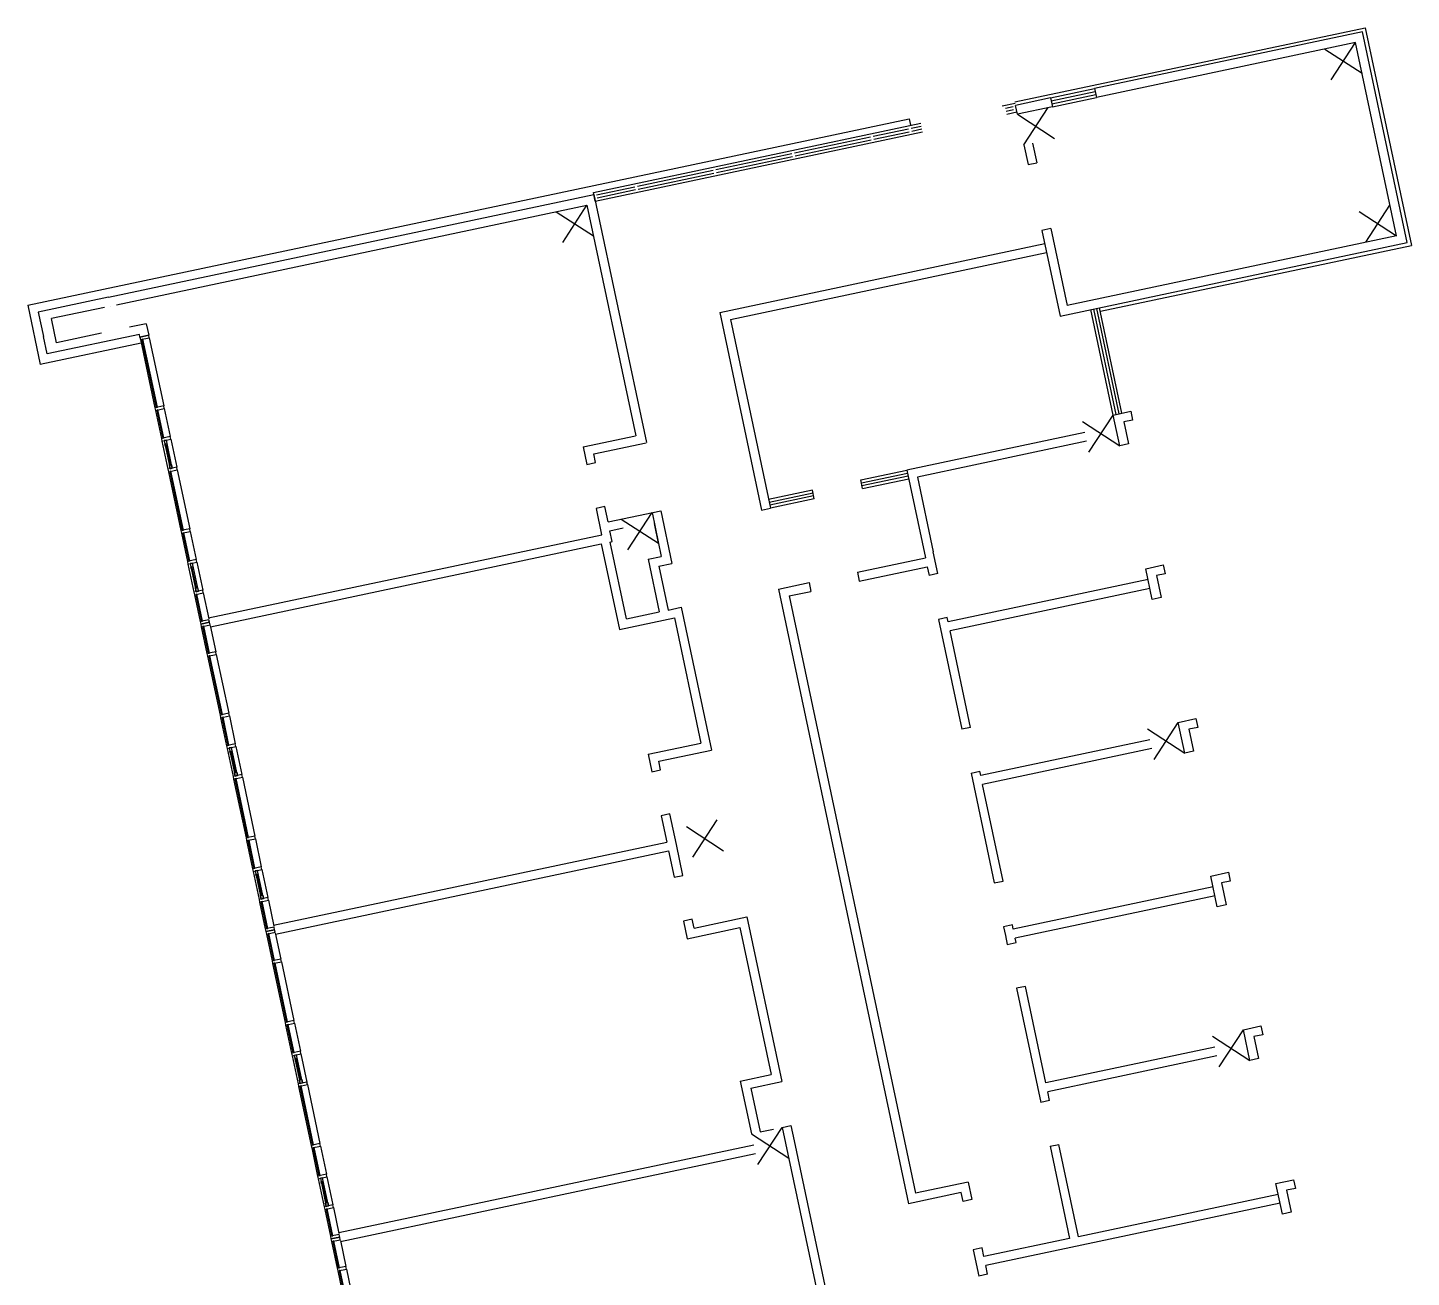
# Model space of a CAD drawing. Header units: millimetres. Extents: x -28081 to 142643, y -11740 to 128443.
# Drawn here: x -26161 to 4661, y 59431 to 87274 of the extents above; entities that cross this region are included whole.
import ezdxf

# ---------------------------------------------------------------- set-up
doc = ezdxf.new("R2010")
doc.units = ezdxf.units.MM
doc.header["$LTSCALE"] = 10
for name, color, linetype in [('A—\\M+5C3C5\\M+5B4B0', 135, 'Continuous'), ('A—\\M+5C7BD\\M+5CCE5', 7, 'Continuous'), ('E1-RI-5F$0$A-GLAZ-FRAM', 6, 'Continuous')]:
    doc.layers.add(name, color=color, linetype=linetype)

msp = doc.modelspace()

# ---------------------------------------------------------------- linework, layer by layer
at = {"layer": 'A—\\M+5C3C5\\M+5B4B0'}
for p, q in [((-4173, 85622), (3634, 87274)), ((3634, 87274), (4661, 82422)), ((-3374, 85709), (-2396, 85916)), ((-3374, 85709), (-2396, 85916)), ((-3360, 85644), (-2382, 85851)), ((-3360, 85644), (-2382, 85851)), ((-3347, 85579), (-2368, 85786)), ((-3347, 85579), (-2368, 85786)), ((-3333, 85513), (-2354, 85721)), ((-3333, 85513), (-2354, 85721)), ((-4452, 85532), (-4167, 85592)), ((-4378, 85479), (-4212, 85515)), ((-4365, 85414), (-4198, 85449)), ((-4351, 85349), (-4126, 85397)), ((-26161, 81090), (-6527, 85246)), ((-13559, 83604), (-6262, 85149)), ((-6527, 85246), (-6496, 85099)), ((-6482, 85034), (-6257, 85082)), ((-13517, 83408), (-6229, 84951)), ((-9079, 84484), (-7388, 84842)), ((-9065, 84419), (-7374, 84777)), ((-7329, 84855), (-6540, 85022)), ((-7315, 84790), (-6527, 84957)), ((-6468, 84969), (-6243, 85017)), ((-10829, 84114), (-9138, 84472)), ((-10815, 84049), (-9124, 84407)), ((-12579, 83743), (-10888, 84101)), ((-12565, 83678), (-10874, 84036)), ((-13517, 83408), (-13559, 83604)), ((-13517, 83408), (-13559, 83604)), ((-13545, 83539), (-13545, 83539)), ((-13487, 83551), (-12638, 83731)), ((-13473, 83486), (-12624, 83666)), ((-13531, 83474), (-13531, 83474)), ((-2265, 80956), (4661, 82422)), ((-26161, 81090), (-25883, 79769)), ((-1980, 78644), (-2477, 80992)), ((-1915, 78658), (-2412, 81006)), ((-1850, 78672), (-2347, 81020)), ((-1785, 78686), (-2282, 81034)), ((-23631, 80245), (-25883, 79769)), ((-23648, 80324), (-23327, 78807)), ((-23593, 80335), (-23618, 80330)), ((-23618, 80330), (-23297, 78813)), ((-23272, 78819), (-23593, 80335)), ((-23452, 80365), (-23131, 78849)), ((-23315, 78748), (-23182, 78122)), ((-23297, 78813), (-23272, 78819)), ((-23260, 78760), (-23285, 78755)), ((-23285, 78755), (-23152, 78129)), ((-23127, 78134), (-23260, 78760)), ((-23119, 78790), (-22986, 78164)), ((-23170, 78064), (-23037, 77438)), ((-23152, 78129), (-23127, 78134)), ((-23071, 78084), (-23121, 78074)), ((-23071, 78084), (-23121, 78074)), ((-23121, 78074), (-23105, 77999)), ((-23121, 78074), (-22989, 77448)), ((-23105, 77999), (-23056, 78010)), ((-23094, 77946), (-23105, 77999)), ((-23105, 77999), (-23004, 77522)), ((-22979, 77528), (-23080, 78005)), ((-23056, 78010), (-23071, 78084)), ((-22939, 77458), (-23071, 78084)), ((-22974, 78105), (-22841, 77479)), ((-23025, 77379), (-22747, 76068)), ((-23004, 77522), (-22955, 77533)), ((-22989, 77448), (-23004, 77522)), ((-22970, 77390), (-22995, 77385)), ((-22995, 77385), (-22717, 76074)), ((-22939, 77458), (-22989, 77448)), ((-22989, 77448), (-22939, 77458)), ((-22692, 76079), (-22970, 77390)), ((-22955, 77533), (-22939, 77458)), ((-22829, 77420), (-22551, 76109)), ((-7603, 77199), (-6576, 77416)), ((-7562, 77003), (-7603, 77199)), ((-7589, 77130), (-6562, 77348)), ((-7576, 77072), (-6550, 77289)), ((-7562, 77003), (-6535, 77220)), ((-8679, 76971), (-9658, 76764)), ((-8665, 76902), (-9643, 76695)), ((-8653, 76844), (-9631, 76637)), ((-8638, 76775), (-9616, 76568)), ((-8638, 76775), (-8679, 76971)), ((-22735, 76009), (-22602, 75383)), ((-22717, 76074), (-22692, 76079)), ((-22680, 76021), (-22705, 76015)), ((-22705, 76015), (-22572, 75389)), ((-22547, 75395), (-22680, 76021)), ((-22539, 76051), (-22407, 75424)), ((-22590, 75324), (-22457, 74698)), ((-22572, 75389), (-22547, 75395)), ((-22492, 75345), (-22541, 75335)), ((-22492, 75345), (-22541, 75335)), ((-22541, 75335), (-22525, 75260)), ((-22541, 75335), (-22409, 74708)), ((-22525, 75260), (-22476, 75271)), ((-22514, 75207), (-22525, 75260)), ((-22525, 75260), (-22424, 74783)), ((-22400, 74788), (-22501, 75265)), ((-22476, 75271), (-22492, 75345)), ((-22359, 74719), (-22492, 75345)), ((-22394, 75366), (-22262, 74740)), ((-22445, 74640), (-22318, 74043)), ((-22424, 74783), (-22375, 74794)), ((-22409, 74708), (-22424, 74783)), ((-22390, 74651), (-22415, 74646)), ((-22415, 74646), (-22289, 74049)), ((-22359, 74719), (-22409, 74708)), ((-22409, 74708), (-22359, 74719)), ((-22264, 74054), (-22390, 74651)), ((-22375, 74794), (-22359, 74719)), ((-22249, 74681), (-22126, 74100)), ((-22123, 74084), (-22318, 74043)), ((-22318, 74043), (-22306, 73984)), ((-22306, 73984), (-22110, 74025)), ((-22289, 74049), (-22264, 74054)), ((-22110, 74025), (-22123, 74084)), ((-22294, 73925), (-22167, 73329)), ((-22239, 73937), (-22264, 73932)), ((-22264, 73932), (-22137, 73335)), ((-22113, 73340), (-22239, 73937)), ((-22095, 73951), (-21972, 73370)), ((-22155, 73270), (-21877, 71959)), ((-22137, 73335), (-22113, 73340)), ((-22100, 73281), (-22125, 73276)), ((-22125, 73276), (-21847, 71965)), ((-21823, 71971), (-22100, 73281)), ((-21959, 73311), (-21682, 72000)), ((-21865, 71900), (-21732, 71274)), ((-21847, 71965), (-21823, 71971)), ((-21810, 71912), (-21835, 71907)), ((-21835, 71907), (-21702, 71280)), ((-21678, 71286), (-21810, 71912)), ((-21669, 71942), (-21537, 71316)), ((-21720, 71215), (-21587, 70589)), ((-21702, 71280), (-21678, 71286)), ((-21622, 71236), (-21671, 71226)), ((-21671, 71226), (-21656, 71151)), ((-21671, 71226), (-21539, 70600)), ((-21606, 71162), (-21622, 71236)), ((-21489, 70610), (-21622, 71236)), ((-21524, 71257), (-21392, 70631)), ((-21656, 71151), (-21606, 71162)), ((-21644, 71098), (-21656, 71151)), ((-21656, 71151), (-21555, 70674)), ((-21530, 70679), (-21631, 71156)), ((-21555, 70674), (-21505, 70685)), ((-21539, 70600), (-21555, 70674)), ((-21489, 70610), (-21539, 70600)), ((-21539, 70600), (-21489, 70610)), ((-21505, 70685), (-21489, 70610)), ((-21575, 70531), (-21297, 69220)), ((-21520, 70542), (-21545, 70537)), ((-21545, 70537), (-21268, 69226)), ((-21243, 69231), (-21520, 70542)), ((-21379, 70572), (-21102, 69261)), ((-21285, 69161), (-21152, 68535)), ((-21268, 69226), (-21243, 69231)), ((-21230, 69173), (-21255, 69167)), ((-21255, 69167), (-21123, 68541)), ((-21098, 68546), (-21230, 69173)), ((-21089, 69202), (-20957, 68576)), ((-21140, 68476), (-21007, 67850)), ((-21123, 68541), (-21098, 68546)), ((-21042, 68497), (-21091, 68486)), ((-21042, 68497), (-21091, 68486)), ((-21091, 68486), (-21076, 68412)), ((-21091, 68486), (-20959, 67860)), ((-21026, 68422), (-21042, 68497)), ((-20909, 67871), (-21042, 68497)), ((-20944, 68518), (-20812, 67891)), ((-21076, 68412), (-21026, 68422)), ((-21065, 68359), (-21076, 68412)), ((-21076, 68412), (-20975, 67935)), ((-20950, 67940), (-21051, 68417)), ((-20975, 67935), (-20925, 67945)), ((-20959, 67860), (-20975, 67935)), ((-20909, 67871), (-20959, 67860)), ((-20959, 67860), (-20909, 67871)), ((-20925, 67945), (-20909, 67871)), ((-20799, 67833), (-20676, 67252)), ((-20995, 67791), (-20869, 67194)), ((-20940, 67803), (-20965, 67798)), ((-20965, 67798), (-20839, 67201)), ((-20814, 67206), (-20940, 67803)), ((-20673, 67236), (-20869, 67194)), ((-20869, 67194), (-20856, 67136)), ((-20839, 67201), (-20814, 67206)), ((-20661, 67177), (-20673, 67236)), ((-20856, 67136), (-20661, 67177)), ((-20844, 67077), (-20718, 66480)), ((-20789, 67089), (-20814, 67083)), ((-20814, 67083), (-20688, 66487)), ((-20663, 66492), (-20789, 67089)), ((-20645, 67103), (-20522, 66522)), ((-20705, 66422), (-20428, 65111)), ((-20688, 66487), (-20663, 66492)), ((-20650, 66433), (-20675, 66428)), ((-20675, 66428), (-20398, 65117)), ((-20373, 65122), (-20650, 66433)), ((-20509, 66463), (-20232, 65152)), ((-20415, 65052), (-20283, 64426)), ((-20398, 65117), (-20373, 65122)), ((-20360, 65064), (-20385, 65058)), ((-20385, 65058), (-20253, 64432)), ((-20228, 64437), (-20360, 65064)), ((-20219, 65093), (-20087, 64467)), ((-20253, 64432), (-20228, 64437)), ((-20270, 64367), (-20138, 63741)), ((-20172, 64388), (-20222, 64377)), ((-20172, 64388), (-20222, 64377)), ((-20222, 64377), (-20206, 64303)), ((-20222, 64377), (-20089, 63751)), ((-20206, 64303), (-20156, 64313)), ((-20195, 64250), (-20206, 64303)), ((-20206, 64303), (-20105, 63826)), ((-20080, 63831), (-20181, 64308)), ((-20156, 64313), (-20172, 64388)), ((-20039, 63762), (-20172, 64388)), ((-20075, 64409), (-19942, 63782)), ((-20105, 63826), (-20055, 63836)), ((-20089, 63751), (-20105, 63826)), ((-20055, 63836), (-20039, 63762)), ((-20125, 63682), (-19848, 62371)), ((-20070, 63694), (-20095, 63689)), ((-20095, 63689), (-19818, 62378)), ((-20039, 63762), (-20089, 63751)), ((-20089, 63751), (-20039, 63762)), ((-19793, 62383), (-20070, 63694)), ((-19930, 63724), (-19652, 62413)), ((-19835, 62313), (-19703, 61687)), ((-19818, 62378), (-19793, 62383)), ((-19781, 62324), (-19805, 62319)), ((-19805, 62319), (-19673, 61693)), ((-19648, 61698), (-19781, 62324)), ((-19640, 62354), (-19507, 61728)), ((-19673, 61693), (-19648, 61698)), ((-19592, 61649), (-19642, 61638)), ((-19592, 61649), (-19642, 61638)), ((-19576, 61574), (-19592, 61649)), ((-19460, 61023), (-19592, 61649)), ((-19495, 61669), (-19362, 61043)), ((-19690, 61628), (-19558, 61002)), ((-19642, 61638), (-19626, 61564)), ((-19642, 61638), (-19509, 61012)), ((-19626, 61564), (-19576, 61574)), ((-19615, 61511), (-19626, 61564)), ((-19626, 61564), (-19525, 61087)), ((-19500, 61092), (-19601, 61569)), ((-19525, 61087), (-19475, 61097)), ((-19509, 61012), (-19525, 61087)), ((-19475, 61097), (-19460, 61023)), ((-19545, 60943), (-19419, 60346)), ((-19491, 60955), (-19515, 60949)), ((-19515, 60949), (-19389, 60353)), ((-19460, 61023), (-19509, 61012)), ((-19509, 61012), (-19460, 61023)), ((-19364, 60358), (-19491, 60955)), ((-19350, 60984), (-19227, 60404)), ((-19223, 60388), (-19419, 60346)), ((-19419, 60346), (-19407, 60288)), ((-19407, 60288), (-19211, 60329)), ((-19394, 60229), (-19268, 59632)), ((-19389, 60353), (-19364, 60358)), ((-19339, 60240), (-19364, 60235)), ((-19364, 60235), (-19238, 59638)), ((-19213, 59644), (-19339, 60240)), ((-19211, 60329), (-19223, 60388)), ((-19195, 60254), (-19072, 59674)), ((-19255, 59573), (-18978, 58262)), ((-19238, 59638), (-19213, 59644)), ((-19201, 59585), (-19225, 59580)), ((-19225, 59580), (-18948, 58269)), ((-18923, 58274), (-19201, 59585)), ((-19060, 59615), (-18782, 58304))]:
    msp.add_line(p, q, dxfattribs=at)
at = {"layer": 'A—\\M+5C3C5\\M+5B4B0', "extrusion": (7.74398e-26, 8.19673e-27, -1)}
for p, q in [((-23465, 80424), (-23660, 80382)), ((-23660, 80382), (-23648, 80324)), ((-23648, 80324), (-23452, 80365)), ((-23452, 80365), (-23465, 80424)), ((-23131, 78849), (-23327, 78807)), ((-23327, 78807), (-23315, 78748)), ((-23315, 78748), (-23119, 78790)), ((-23119, 78790), (-23131, 78849)), ((-22986, 78164), (-23182, 78122)), ((-23182, 78122), (-23170, 78064)), ((-23170, 78064), (-22974, 78105)), ((-22974, 78105), (-22986, 78164)), ((-22841, 77479), (-23037, 77438)), ((-23037, 77438), (-23025, 77379)), ((-23025, 77379), (-22829, 77420)), ((-22829, 77420), (-22841, 77479)), ((-22747, 76068), (-22735, 76009)), ((-22551, 76109), (-22746, 76068)), ((-22735, 76009), (-22539, 76051)), ((-22539, 76051), (-22551, 76109)), ((-22407, 75424), (-22602, 75383)), ((-22602, 75383), (-22590, 75324)), ((-22590, 75324), (-22394, 75366)), ((-22394, 75366), (-22407, 75424)), ((-22262, 74740), (-22457, 74698)), ((-22457, 74698), (-22445, 74640)), ((-22445, 74640), (-22249, 74681)), ((-22249, 74681), (-22262, 74740)), ((-22110, 74025), (-22306, 73984)), ((-22306, 73984), (-22294, 73925)), ((-22098, 73967), (-22110, 74025)), ((-22294, 73925), (-22098, 73967)), ((-21972, 73370), (-22167, 73329)), ((-21959, 73311), (-21972, 73370)), ((-22167, 73329), (-22155, 73270)), ((-22155, 73270), (-21959, 73311)), ((-21682, 72000), (-21877, 71959)), ((-21877, 71959), (-21865, 71900)), ((-21865, 71900), (-21669, 71942)), ((-21669, 71942), (-21682, 72000)), ((-21537, 71316), (-21732, 71274)), ((-21732, 71274), (-21720, 71215)), ((-21720, 71215), (-21524, 71257)), ((-21524, 71257), (-21537, 71316)), ((-21392, 70631), (-21587, 70589)), ((-21587, 70589), (-21575, 70531)), ((-21379, 70572), (-21392, 70631)), ((-21575, 70531), (-21379, 70572)), ((-21102, 69261), (-21297, 69220)), ((-21297, 69220), (-21285, 69161)), ((-21285, 69161), (-21089, 69202)), ((-21089, 69202), (-21102, 69261)), ((-20957, 68576), (-21152, 68535)), ((-21152, 68535), (-21140, 68476)), ((-21140, 68476), (-20944, 68518)), ((-20944, 68518), (-20957, 68576)), ((-20812, 67891), (-21007, 67850)), ((-21007, 67850), (-20995, 67791)), ((-20995, 67791), (-20799, 67833)), ((-20799, 67833), (-20812, 67891)), ((-20661, 67177), (-20856, 67136)), ((-20856, 67136), (-20844, 67077)), ((-20844, 67077), (-20648, 67119)), ((-20648, 67119), (-20661, 67177)), ((-20522, 66522), (-20718, 66480)), ((-20718, 66480), (-20705, 66422)), ((-20705, 66422), (-20509, 66463)), ((-20509, 66463), (-20522, 66522)), ((-20232, 65152), (-20428, 65111)), ((-20428, 65111), (-20415, 65052)), ((-20415, 65052), (-20219, 65093)), ((-20219, 65093), (-20232, 65152)), ((-20087, 64467), (-20283, 64426)), ((-20283, 64426), (-20270, 64367)), ((-20075, 64409), (-20087, 64467)), ((-20270, 64367), (-20075, 64409)), ((-19942, 63782), (-20138, 63741)), ((-20138, 63741), (-20125, 63682)), ((-20125, 63682), (-19930, 63724)), ((-19930, 63724), (-19942, 63782)), ((-19652, 62413), (-19848, 62371)), ((-19848, 62371), (-19835, 62313)), ((-19835, 62313), (-19640, 62354)), ((-19640, 62354), (-19652, 62413)), ((-19507, 61728), (-19703, 61687)), ((-19703, 61687), (-19690, 61628)), ((-19690, 61628), (-19495, 61669)), ((-19495, 61669), (-19507, 61728)), ((-19362, 61043), (-19558, 61002)), ((-19350, 60984), (-19362, 61043)), ((-19558, 61002), (-19545, 60943)), ((-19545, 60943), (-19350, 60984)), ((-19211, 60329), (-19407, 60288)), ((-19407, 60288), (-19394, 60229)), ((-19394, 60229), (-19198, 60270)), ((-19198, 60270), (-19211, 60329)), ((-19072, 59674), (-19268, 59632)), ((-19268, 59632), (-19255, 59573)), ((-19255, 59573), (-19060, 59615)), ((-19060, 59615), (-19072, 59674))]:
    msp.add_line(p, q, dxfattribs=at)
at = {"layer": 'A—\\M+5C7BD\\M+5CCE5'}
for p, q in [((3572, 87179), (-2396, 85916)), ((3572, 87179), (-2396, 85916)), ((3418, 86942), (-2354, 85720)), ((3418, 86942), (-2354, 85720)), ((4329, 82638), (3418, 86942)), ((4329, 82638), (3418, 86942)), ((4566, 82484), (3572, 87179)), ((4566, 82484), (3572, 87179)), ((-3374, 85709), (-4157, 85543)), ((-3374, 85709), (-4157, 85543)), ((-3374, 85709), (-3333, 85513)), ((-3374, 85709), (-3333, 85513)), ((-2396, 85916), (-2354, 85720)), ((-2396, 85916), (-2354, 85720)), ((-4115, 85348), (-4157, 85543)), ((-4115, 85348), (-4157, 85543)), ((-3333, 85513), (-4115, 85348)), ((-3333, 85513), (-4115, 85348)), ((-3775, 84704), (-3682, 84264)), ((-3775, 84704), (-3682, 84264)), ((-24359, 81267), (-13548, 83555)), ((-13548, 83555), (-12378, 78028)), ((-24186, 81099), (-13703, 83318)), ((-13703, 83318), (-12615, 78182)), ((-3371, 82797), (-3567, 82755)), ((-3371, 82797), (-3567, 82755)), ((-3567, 82755), (-3163, 80847)), ((-3567, 82755), (-3163, 80847)), ((-3371, 82797), (-3009, 81084)), ((-3371, 82797), (-3009, 81084)), ((4329, 82638), (-3009, 81084)), ((4329, 82638), (-3009, 81084)), ((-10744, 80929), (-3505, 82462)), ((-3163, 80847), (4566, 82484)), ((-3163, 80847), (4566, 82484)), ((-10507, 80775), (-3464, 82266)), ((-24359, 81267), (-25924, 80935)), ((-24318, 81071), (-24318, 81071)), ((-25924, 80935), (-25811, 80397)), ((-24449, 81043), (-25629, 80794)), ((-25516, 80255), (-25629, 80794)), ((-10744, 80929), (-9812, 76527)), ((-10507, 80775), (-9616, 76568)), ((-24514, 80467), (-25516, 80255)), ((-23519, 80678), (-23893, 80599)), ((-23519, 80678), (-23465, 80424)), ((-25729, 80006), (-25811, 80397)), ((-23673, 80441), (-25729, 80006)), ((-23660, 80382), (-23673, 80441)), ((-23660, 80382), (-23465, 80424)), ((-1980, 78644), (-1785, 78686)), ((-13790, 77933), (-12618, 78181)), ((-13553, 77779), (-12381, 78027)), ((-2614, 78255), (-6576, 77416)), ((-2572, 78059), (-6339, 77262)), ((-13790, 77933), (-13707, 77542)), ((-13512, 77584), (-13553, 77779)), ((-13707, 77542), (-13512, 77584)), ((-6576, 77416), (-6162, 75460)), ((-6339, 77262), (-5987, 75599)), ((-13304, 76605), (-13500, 76564)), ((-13500, 76564), (-13376, 75977)), ((-13232, 76263), (-13304, 76605)), ((-13232, 76263), (-12057, 76511)), ((-12253, 76470), (-12046, 75492)), ((-12057, 76511), (-11809, 75337)), ((-9812, 76527), (-9616, 76568)), ((-9812, 76527), (-9616, 76568)), ((-9812, 76527), (-9616, 76568)), ((-9812, 76527), (-9616, 76568)), ((-12108, 75785), (-12201, 76225)), ((-22131, 74123), (-13375, 75977)), ((-13190, 76067), (-12897, 76129)), ((-13139, 75823), (-13190, 76067)), ((-13187, 75812), (-13139, 75823)), ((-22090, 73928), (-13383, 75771)), ((-13383, 75771), (-12979, 73863)), ((-12824, 74100), (-13187, 75812)), ((-5884, 75110), (-5987, 75599)), ((-12340, 75429), (-12046, 75492)), ((-12340, 75429), (-12091, 74255)), ((-12103, 75275), (-11809, 75337)), ((-12103, 75275), (-11896, 74297)), ((-7678, 75139), (-6162, 75460)), ((-7637, 74943), (-6121, 75264)), ((-6121, 75264), (-6079, 75068)), ((-9439, 74766), (-8754, 74911)), ((-8754, 74911), (-8713, 74715)), ((-7678, 75139), (-7637, 74943)), ((-5884, 75110), (-6079, 75068)), ((-1204, 74976), (-5656, 74033)), ((-9439, 74766), (-6540, 61069)), ((-9202, 74612), (-8713, 74715)), ((-9202, 74612), (-6385, 61306)), ((-1162, 74780), (-5614, 73838)), ((-11896, 74297), (-11602, 74359)), ((-11602, 74359), (-10929, 71180)), ((-12979, 73863), (-11756, 74122)), ((-12824, 74100), (-12091, 74255)), ((-11756, 74122), (-11166, 71334)), ((-5677, 74131), (-5872, 74090)), ((-5872, 74090), (-5355, 71644)), ((-5656, 74033), (-5677, 74131)), ((-5159, 71685), (-5615, 73838)), ((-5159, 71685), (-5355, 71644)), ((-12340, 71085), (-11166, 71334)), ((-1164, 71407), (-4931, 70609)), ((-1123, 71211), (-4889, 70414)), ((-12340, 71085), (-12257, 70694)), ((-12103, 70931), (-10929, 71180)), ((-12062, 70735), (-12103, 70931)), ((-12257, 70694), (-12062, 70735)), ((-5147, 70666), (-4952, 70707)), ((-5147, 70666), (-4630, 68220)), ((-4931, 70609), (-4952, 70707)), ((-4434, 68261), (-4890, 70414)), ((-11855, 69757), (-12050, 69716)), ((-12050, 69716), (-11926, 69129)), ((-11710, 69072), (-11855, 69757)), ((-20682, 67275), (-11926, 69129)), ((-11565, 68387), (-11710, 69072)), ((-20640, 67079), (-11884, 68933)), ((-11885, 68933), (-11760, 68346)), ((-11760, 68346), (-11565, 68387)), ((-4630, 68220), (-4434, 68261)), ((246, 68128), (-4206, 67185)), ((288, 67932), (-4164, 66990)), ((-11358, 67409), (-11553, 67368)), ((-11553, 67368), (-11470, 66976)), ((-11470, 66976), (-10296, 67225)), ((-11316, 67213), (-11358, 67409)), ((-11316, 67213), (-10142, 67462)), ((-10296, 67225), (-9602, 63947)), ((-10142, 67462), (-9365, 63793)), ((-4227, 67283), (-4423, 67242)), ((-4423, 67242), (-4381, 67046)), ((-4206, 67185), (-4227, 67283)), ((-4381, 67046), (-4340, 66850)), ((-4340, 66850), (-4144, 66892)), ((-4144, 66892), (-4165, 66990)), ((-3937, 65913), (-4133, 65872)), ((-4133, 65872), (-3594, 63328)), ((-3481, 63761), (-3937, 65913)), ((286, 64558), (-3481, 63761)), ((971, 64704), (970, 64703)), ((1012, 64508), (1012, 64508)), ((327, 64363), (-3440, 63565)), ((-10287, 63802), (-9602, 63947)), ((-10287, 63802), (-10039, 62628)), ((-10050, 63648), (-9365, 63793)), ((-10050, 63648), (-9843, 62670)), ((-3399, 63370), (-3440, 63565)), ((-3399, 63370), (-3594, 63328)), ((-9843, 62670), (-9550, 62732)), ((-9354, 62773), (-9158, 62815)), ((-9354, 62773), (-8266, 57637)), ((-9158, 62815), (-9085, 62473)), ((-19232, 60427), (-9987, 62384)), ((-19232, 60427), (-9987, 62384)), ((-9260, 62333), (-9260, 62333)), ((-9085, 62473), (-8029, 57483)), ((-3387, 62350), (-3191, 62391)), ((-3387, 62350), (-2952, 60295)), ((-2756, 60337), (-3191, 62391)), ((-19191, 60231), (-9945, 62188)), ((-5212, 61555), (-6385, 61306)), ((-5212, 61555), (-5129, 61164)), ((-5366, 61318), (-6540, 61069)), ((-5324, 61122), (-5366, 61318)), ((-5129, 61164), (-5324, 61122)), ((1737, 61084), (-4818, 59696)), ((1696, 61279), (-2756, 60337)), ((-2952, 60295), (-4859, 59892)), ((-4901, 60087), (-5097, 60046)), ((-5097, 60046), (-4972, 59459)), ((-4859, 59892), (-4901, 60087)), ((-4777, 59500), (-4972, 59459)), ((-4777, 59500), (-4818, 59696))]:
    msp.add_line(p, q, dxfattribs=at)
for points in [[(-3970, 84663), (-3877, 84223), (-3682, 84264)], [(-3970, 84663), (-3877, 84223), (-3682, 84264)], [(-1980, 78644), (-1589, 78727), (-1547, 78532), (-1743, 78490), (-1640, 78001), (-1835, 77960), (-1980, 78644)], [(-1255, 75220), (-864, 75303), (-823, 75108), (-1018, 75066), (-915, 74577), (-1110, 74536), (-1255, 75220)], [(-530, 71796), (-139, 71879), (-98, 71683), (-293, 71642), (-190, 71153), (-386, 71111), (-530, 71796)], [(194, 68372), (586, 68455), (627, 68259), (431, 68218), (535, 67729), (339, 67687), (194, 68372)], [(919, 64948), (1311, 65031), (1352, 64835), (1156, 64794), (1260, 64305), (1064, 64263), (919, 64948)], [(1644, 61524), (2035, 61607), (2077, 61411), (1881, 61370), (1985, 60880), (1789, 60839), (1644, 61524)]]:
    msp.add_lwpolyline(points, dxfattribs=at)
at = {"layer": 'Defpoints'}
for p, q in [((2878, 86113), (3418, 86942)), ((2733, 86797), (3563, 86258)), ((-3970, 84663), (-3431, 85493)), ((-4115, 85348), (-3286, 84808)), ((-14243, 82488), (-13703, 83318)), ((3644, 82493), (4184, 83323)), ((-14388, 83173), (-13558, 82633)), ((3499, 83178), (4329, 82638)), ((-2521, 77815), (-1981, 78644)), ((-2666, 78499), (-1836, 77960)), ((-12793, 75640), (-12253, 76470)), ((-12938, 76325), (-12108, 75785)), ((-1216, 71651), (-386, 71111)), ((-1071, 70966), (-531, 71796)), ((-11488, 69477), (-10659, 68937)), ((-11343, 68792), (-10803, 69622)), ((234, 64803), (1064, 64263)), ((379, 64118), (919, 64948)), ((-10039, 62628), (-9209, 62089)), ((-9894, 61944), (-9354, 62773))]:
    msp.add_line(p, q, dxfattribs=at)
at = {"layer": 'E1-RI-5F$0$A-GLAZ-FRAM'}
msp.add_line((-21622, 71236), (-21671, 71226), dxfattribs=at)

doc.saveas('drawing.dxf')
